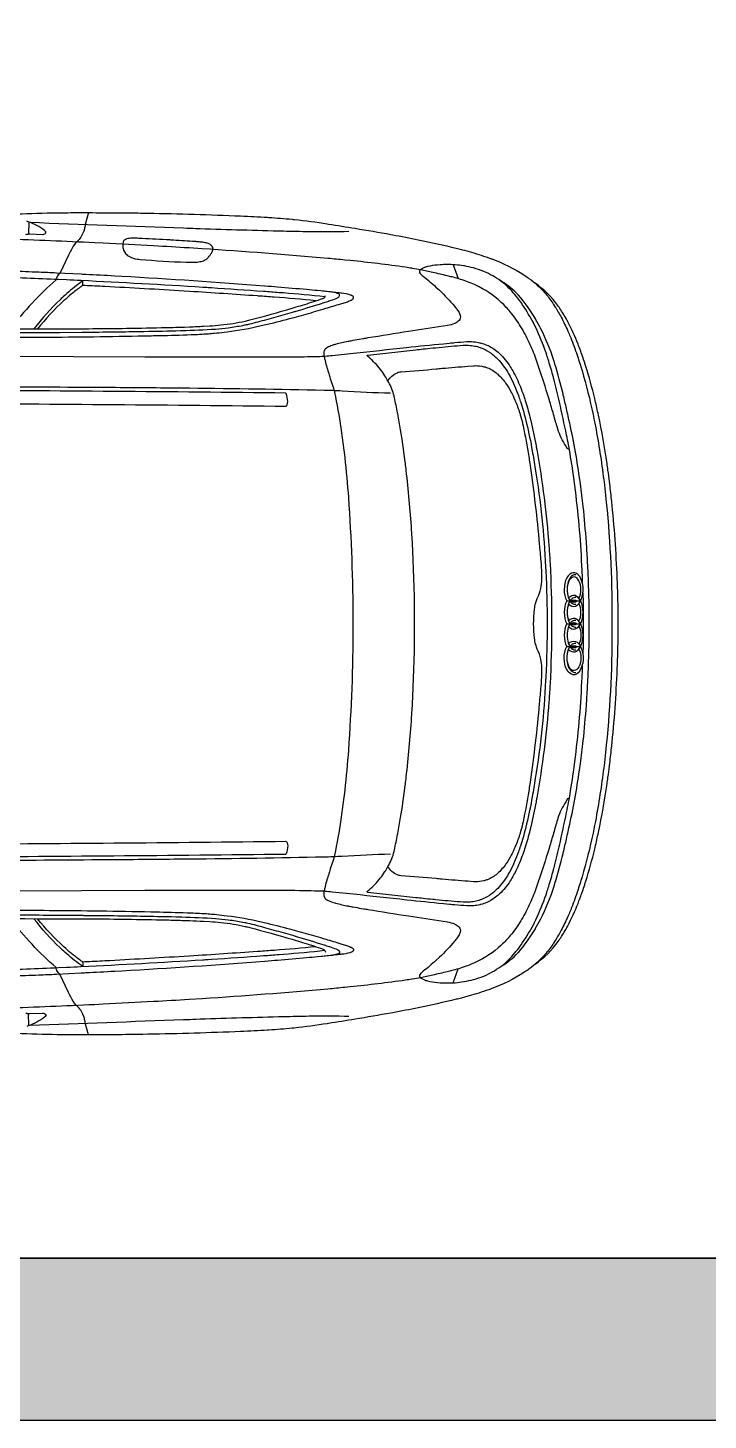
# Model space of a CAD drawing. Header units: millimetres. Extents: x 2646 to 50990, y 12226 to 40347.
# Drawn here: x 31645 to 33275, y 12226 to 15559 of the extents above; entities that cross this region are included whole.
import ezdxf

# ---------------------------------------------------------------- set-up
doc = ezdxf.new("R2010")
doc.units = ezdxf.units.MM
doc.layers.add('www.cad-blocks.net', color=7, linetype='Continuous')

# ---------------------------------------------------------------- blocks, each defined once
blk = doc.blocks.new('A$C28EE48FC')
for p, q in [((3.6735, 2.0565), (3.6726, 2.0274)), ((4.69, 1.9539), (4.7014, 1.9207)), ((4.9616, 1.1492), (4.995, 1.1492)), ((4.9616, 1.0945), (4.995, 1.0945)), ((4.9616, 1.0399), (4.995, 1.0399)), ((4.69, 0.2352), (4.7014, 0.2684)), ((3.6735, 0.1326), (3.6726, 0.1616))]:
    blk.add_line(p, q)
for points in [[(3.6449, 2.0753, -0.009891), (3.7415, 2.0782), (3.7516, 2.0783, -0.002219), (3.7821, 2.0785, -0.002775), (3.9238, 2.0779, -0.002199), (3.9465, 2.0775), (3.9589, 2.0773, -0.005597), (4.1807, 2.0707, -0.005916), (4.2455, 2.0673), (4.2485, 2.0671, -0.006543), (4.3041, 2.0627, -0.003153), (4.3094, 2.0622, -0.01382), (4.3884, 2.0518), (4.3912, 2.0513, -0.000418), (4.4551, 2.0411, -0.004713), (4.5405, 2.0264), (4.5452, 2.0256, -0.006057), (4.6063, 2.0137, -0.00802), (4.6972, 1.9934, -0.004631), (4.7095, 1.9904), (4.7113, 1.9899, -0.015164), (4.7565, 1.9767, -0.009436), (4.781, 1.9682), (4.7826, 1.9676, -0.054922), (4.8591, 1.9295, -0.014098), (4.8691, 1.9227), (4.8713, 1.9211, -0.050609), (4.9088, 1.8875, -0.009861), (4.9118, 1.8841), (4.912, 1.8839, -0.034524), (4.9303, 1.8588), (4.9343, 1.8526, -0.018392), (4.9485, 1.8281, -0.019621), (4.9644, 1.7952), (4.9658, 1.792, -0.006747), (4.9712, 1.7792, -0.014368), (4.9866, 1.7374), (4.9874, 1.7351, -0.009669), (4.9984, 1.7004, -0.020937), (5.0247, 1.5955), (5.0277, 1.5812, -0.004527), (5.0304, 1.5675, -0.015476), (5.0504, 1.4392), (5.051, 1.4343, -0.004664), (5.0546, 1.4026, -0.02629), (5.0701, 1.1096), (5.0701, 1.0795, -0.02629), (5.0546, 0.7865, -0.004664), (5.051, 0.7547), (5.0504, 0.7499, -0.015476), (5.0304, 0.6216, -0.004527), (5.0277, 0.6079), (5.0247, 0.5936, -0.020937), (4.9984, 0.4887, -0.009669), (4.9874, 0.4539), (4.9866, 0.4517, -0.014368), (4.9712, 0.4099, -0.006747), (4.9658, 0.3971), (4.9644, 0.3939, -0.019621), (4.9485, 0.361, -0.018392), (4.9343, 0.3365), (4.9303, 0.3302, -0.034524), (4.912, 0.3052), (4.9118, 0.305, -0.009861), (4.9088, 0.3016, -0.050609), (4.8713, 0.268), (4.8691, 0.2664, -0.014098), (4.8591, 0.2596, -0.054922), (4.7826, 0.2215), (4.781, 0.2209, -0.009436), (4.7565, 0.2124, -0.015164), (4.7113, 0.1992), (4.7095, 0.1987, -0.004631), (4.6972, 0.1956, -0.00802), (4.6063, 0.1754, -0.006057), (4.5452, 0.1635), (4.5405, 0.1627, -0.004713), (4.4551, 0.148, -0.000418), (4.3912, 0.1377), (4.3884, 0.1373, -0.01382), (4.3094, 0.1269, -0.003153), (4.3041, 0.1263, -0.006543), (4.2485, 0.122), (4.2455, 0.1218, -0.005916), (4.1807, 0.1184, -0.005597), (3.9589, 0.1118), (3.9465, 0.1115, -0.002199), (3.9238, 0.1112, -0.002775), (3.7821, 0.1106, -0.002219), (3.7516, 0.1108), (3.7415, 0.1109, -0.009891), (3.6449, 0.1138, -0.004315)], [(3.6666, 2.0264, -0.077034), (3.6757, 2.0275), (3.7064, 2.0265, 0.052715), (3.7093, 2.0268, 0.220499), (3.714, 2.0301, 0.264829), (3.714, 2.0326, 0.098627), (3.7113, 2.0358, 0.085251), (3.6724, 2.0568), (3.6685, 2.0581, 0.026826)], [(3.8168, 2.0785), (3.8088, 2.0501, 0.034737), (3.8085, 2.0487, -0.022917), (3.8068, 2.0397, -0.094077), (3.798, 2.0197, -0.06124), (3.7892, 2.0098), (3.7875, 2.0083, 0.054997), (3.786, 2.0067, 0.03443), (3.775, 1.989, 0.011015), (3.769, 1.9771), (3.7479, 1.9332, -0.110913), (3.7465, 1.9314, 0.142732), (3.7396, 1.9214, 0.080563), (3.7394, 1.9206), (3.7394, 1.9183, -0.216991), (3.7391, 1.9177, 0.052003), (3.6296, 1.8003), (3.6244, 1.7916), (3.6182, 1.78)], [(3.6766, 2.0554, 0.000042), (4.0442, 2.042, 0.000342), (4.0738, 2.0409), (4.0838, 2.0406, 0.002739), (4.2833, 2.0347, 0.0015), (4.3451, 2.0334), (4.3464, 2.0334, 0.011544), (4.4402, 2.0339)], [(4.6115, 1.9416, 0.00572), (4.592, 1.9451), (4.5909, 1.9453, 0.005942), (4.5756, 1.9477, 0.010746), (4.4435, 1.9638), (4.4305, 1.9651, 0.00238), (4.3898, 1.9689, 0.006696), (4.0891, 1.992), (4.0574, 1.994, 0.002066), (3.9724, 1.999, 0.001572), (3.8517, 2.0053), (3.8308, 2.0063, 0.004097), (3.6201, 2.0149, 0.002102), (3.3154, 2.0234, 0.000074), (3.2791, 2.0243), (3.2748, 2.0244, 0.002407), (2.9424, 2.0306), (2.8763, 2.0316, 0.003667), (2.7254, 2.0326, 0.001059), (2.512, 2.032, 0.001674), (2.311, 2.0303), (2.1295, 2.0282, 0.00038), (1.8876, 2.0252)], [(2.7398, 1.7923, 0.000365), (3.6688, 1.7916, 0.002131), (3.7477, 1.7919), (3.8008, 1.7924, 0.000136), (3.8054, 1.7924, 0.001815), (3.9502, 1.7943, 0.002801), (4.0366, 1.7962), (4.0398, 1.7963, 0.009465), (4.1208, 1.8, 0.017816), (4.1512, 1.8031), (4.1561, 1.8038, 0.015228), (4.1905, 1.8096), (4.1926, 1.81, 0.007594), (4.1977, 1.8111, 0.010491), (4.238, 1.8214), (4.2662, 1.8292, 0.003445), (4.3102, 1.8417), (4.3116, 1.8421, 0.001626), (4.314, 1.8428, 0.003891), (4.3805, 1.8632, 0.003028), (4.3924, 1.8671), (4.3934, 1.8674, 0.010906), (4.4093, 1.873, 0.044584), (4.4131, 1.8749), (4.4135, 1.8751, 0.039314), (4.4151, 1.8762, 0.004902), (4.4163, 1.8773), (4.4164, 1.8774, 0.367391), (4.4172, 1.8828, 0.163402), (4.4156, 1.8841, 0.048531), (4.4019, 1.888, 0.016075), (4.3986, 1.8884)], [(4.3828, 1.8769, 0.007155), (4.2832, 1.8862), (4.2732, 1.8869, 0.001691), (4.2356, 1.8898, 0.001679), (4.1108, 1.8983), (4.1034, 1.8988, 0.000772), (4.0902, 1.8997, 0.003359), (3.798, 1.9158, 0.000704), (3.7642, 1.9174), (3.7446, 1.9183, 0.003771), (3.5912, 1.9242), (3.5505, 1.9254, 0.002641), (3.1446, 1.9358), (3.1139, 1.9364, 0.000586), (3.0798, 1.937, 0.003946), (2.6924, 1.9408, 0.000498), (2.5946, 1.9409), (2.3628, 1.9409, 0.00388), (2.1387, 1.9392), (1.8183, 1.9342)], [(3.6182, 1.78, 0.000769), (3.7227, 1.7806, 0.003577), (3.9658, 1.7839), (3.9669, 1.784, 0.000027), (3.9865, 1.7844, 0.003552), (4.0622, 1.7865, 0.009916), (4.103, 1.7888), (4.1037, 1.7888, 0.002943), (4.118, 1.79, 0.009853), (4.1416, 1.7925), (4.1484, 1.7934, 0.025369), (4.2299, 1.808), (4.2302, 1.808, 0.000021), (4.2372, 1.8096, 0.008627), (4.298, 1.8249), (4.309, 1.8278, 0.003472), (4.332, 1.8341, 0.003627), (4.3782, 1.8476), (4.3845, 1.8495, 0.001375), (4.4206, 1.8604), (4.4344, 1.8646, 0.040638), (4.4441, 1.8684), (4.4452, 1.869, 0.056658), (4.4498, 1.872, 0.037523), (4.4502, 1.8723, 0.164307), (4.4515, 1.8752, 0.247104), (4.4502, 1.8782, 0.073089), (4.4461, 1.8806), (4.446, 1.8807, 0.031398), (4.4425, 1.8819, 0.039043), (4.4226, 1.8857), (4.4208, 1.8859, 0.000777), (4.3879, 1.8896, 0.003856), (4.3732, 1.8911), (4.3651, 1.8919, 0.001532), (4.3389, 1.8943, 0.001333), (4.2693, 1.9002, 0.000872), (4.2395, 1.9026), (4.2385, 1.9027, 0.005865), (3.8965, 1.9258), (3.8793, 1.9268, 0.001448), (3.8099, 1.9304, 0.000132), (3.7993, 1.931), (3.7395, 1.9339, 0.002035), (3.6976, 1.9358, 0.002471), (3.6344, 1.9381)], [(4.9999, 1.1887, 0.001298), (4.9995, 1.202, 0.003431), (4.9981, 1.2326), (4.9974, 1.2466, 0.020488), (4.9796, 1.4369, 0.00204), (4.9781, 1.448), (4.9778, 1.4502, 0.009275), (4.9665, 1.5195), (4.966, 1.5224, 0.007046), (4.9614, 1.5461, 0.002725), (4.9443, 1.6252), (4.9441, 1.6258, 0.001505), (4.9436, 1.6283, 0.008192), (4.9306, 1.6812, 0.001656), (4.93, 1.6834), (4.9297, 1.6845, 0.008095), (4.9186, 1.7233, 0.007354), (4.9139, 1.7377), (4.9121, 1.7431, 0.030423), (4.8875, 1.8035, 0.01667), (4.8757, 1.8263), (4.8739, 1.8293, 0.035876), (4.8444, 1.8738, 0.021795), (4.83, 1.891), (4.8277, 1.8935, 0.074994), (4.7884, 1.925), (4.7849, 1.927, 0.035709), (4.7629, 1.9378, 0.029135), (4.7384, 1.9461, 0.026033), (4.7166, 1.9509), (4.715, 1.9511, 0.041987), (4.6744, 1.9544, 0.018718), (4.6584, 1.9537), (4.652, 1.9532, 0.040597), (4.6287, 1.9494, 0.01295), (4.6236, 1.948), (4.6226, 1.9477, 0.11979), (4.6102, 1.9404, 0.331449), (4.6093, 1.9354, 0.082404), (4.6127, 1.9309), (4.6137, 1.93, 0.026981), (4.6179, 1.9264, -0.023975), (4.6484, 1.9005), (4.6567, 1.8929, -0.030767), (4.6932, 1.8544, -0.019734), (4.6994, 1.8463), (4.6995, 1.8461, -0.039796), (4.705, 1.837, -0.063017), (4.7065, 1.8325), (4.7066, 1.8323, -0.0971), (4.7067, 1.8257, -0.135787), (4.7043, 1.8207, -0.116859), (4.6941, 1.8135), (4.6932, 1.8131, -0.058275), (4.676, 1.8083), (4.5828, 1.794, 0.002349), (4.4856, 1.7785, 0.002068), (4.4752, 1.7767), (4.4697, 1.7758, 0.002799), (4.4499, 1.7722, 0.000534), (4.439, 1.7702), (4.4382, 1.7701, 0.020842), (4.4084, 1.7632), (4.4068, 1.7628, 0.020438), (4.4001, 1.7606, 0.026127), (4.3885, 1.7557, 0.067791), (4.3843, 1.7529), (4.3841, 1.7527, 0.098148), (4.3813, 1.7491), (4.3813, 1.749, 0.091195), (4.3803, 1.7454, 0.083028), (4.3814, 1.7301, 0.00084), (4.3819, 1.728), (4.3821, 1.7275, 0.014729), (4.3909, 1.6961), (4.3909, 1.696, 0.001051), (4.3942, 1.6853, 0.007643), (4.4059, 1.6503, -0.289318), (4.4055, 1.6485, -0.018378), (4.4209, 1.5634, -0.004855), (4.4273, 1.5156), (4.4286, 1.5047, -0.012512), (4.438, 1.4089), (4.4388, 1.3971, -0.018148), (4.4496, 1.101), (4.4496, 1.0881, -0.018148), (4.4388, 0.7919), (4.438, 0.7802, -0.012512), (4.4286, 0.6843), (4.4273, 0.6735, -0.004855), (4.4209, 0.6257, -0.018378), (4.4055, 0.5406, -0.289318), (4.4059, 0.5388, 0.007643), (4.3942, 0.5037, 0.001051), (4.3909, 0.493), (4.3909, 0.493, 0.014729), (4.3821, 0.4616), (4.3819, 0.4611, 0.00084), (4.3814, 0.459, 0.083028), (4.3803, 0.4437, 0.091195), (4.3813, 0.4401), (4.3813, 0.4399, 0.098148), (4.3841, 0.4364), (4.3843, 0.4362, 0.067791), (4.3885, 0.4333, 0.026127), (4.4001, 0.4284, 0.020438), (4.4068, 0.4263), (4.4084, 0.4259, 0.020842), (4.4382, 0.419), (4.439, 0.4189, 0.000534), (4.4499, 0.4168, 0.002799), (4.4697, 0.4133), (4.4752, 0.4124, 0.002068), (4.4856, 0.4106, 0.002349), (4.5828, 0.3951), (4.676, 0.3807, -0.058275), (4.6932, 0.376), (4.6941, 0.3756, -0.116859), (4.7043, 0.3684, -0.135787), (4.7067, 0.3634, -0.0971), (4.7066, 0.3568), (4.7065, 0.3566, -0.063017), (4.705, 0.3521, -0.039796), (4.6995, 0.343), (4.6994, 0.3427, -0.019734), (4.6932, 0.3347, -0.030767), (4.6567, 0.2962), (4.6484, 0.2886, -0.023975), (4.6179, 0.2627, 0.026981), (4.6137, 0.2591), (4.6127, 0.2582, 0.082404), (4.6093, 0.2537, 0.331449), (4.6102, 0.2486, 0.11979), (4.6226, 0.2414), (4.6236, 0.241, 0.01295), (4.6287, 0.2396, 0.040597), (4.652, 0.2359), (4.6584, 0.2354, 0.018718), (4.6744, 0.2347, 0.041987), (4.715, 0.2379), (4.7166, 0.2382, 0.026033), (4.7384, 0.243, 0.029135), (4.7629, 0.2513, 0.035709), (4.7849, 0.262), (4.7884, 0.2641, 0.074994), (4.8277, 0.2956), (4.83, 0.2981, 0.021795), (4.8444, 0.3152, 0.035876), (4.8739, 0.3597), (4.8757, 0.3628, 0.01667), (4.8875, 0.3856, 0.030423), (4.9121, 0.446), (4.9139, 0.4513, 0.007354), (4.9186, 0.4657, 0.008095), (4.9297, 0.5046), (4.93, 0.5057, 0.001656), (4.9306, 0.5079, 0.008192), (4.9436, 0.5608, 0.001505), (4.9441, 0.5633), (4.9443, 0.5638, 0.002725), (4.9614, 0.643, 0.007046), (4.966, 0.6667), (4.9665, 0.6696, 0.009275), (4.9778, 0.7389), (4.9781, 0.7411, 0.00204), (4.9796, 0.7522, 0.020488), (4.9974, 0.9424), (4.9981, 0.9565, 0.003431), (4.9995, 0.987, 0.001298), (4.9999, 1.0004)], [(4.9678, 1.5122, -0.084069), (4.9642, 1.5133, -0.14527), (4.9624, 1.515), (4.9592, 1.5204, -0.021629), (4.9487, 1.5398, -0.035823), (4.9405, 1.5603, -0.009697), (4.9313, 1.5913, 0.006523), (4.9213, 1.6257), (4.9186, 1.6346, 0.008213), (4.8942, 1.7102), (4.8894, 1.7244, 0.02379), (4.8744, 1.7624, 0.011647), (4.8646, 1.7827, 0.019105), (4.8535, 1.8027), (4.8519, 1.8053, 0.03561), (4.8266, 1.8409, 0.033879), (4.8051, 1.8637), (4.8041, 1.8646, 0.079534), (4.7438, 1.9047), (4.7407, 1.9062, 0.017254), (4.7243, 1.913, 0.026835), (4.6902, 1.9238), (4.6875, 1.9245, 0.005166), (4.6755, 1.9274, 0.001916), (4.641, 1.9354, 0.008733), (4.6115, 1.9416)], [(3.8025, 1.9042, 0.034924), (3.8026, 1.9141, 0.585563), (3.8019, 1.9144, 0.028076), (3.7646, 1.8849), (3.7604, 1.8812, 0.009489), (3.7484, 1.8702, 0.038816), (3.686, 1.8004)], [(4.3609, 1.8674, 0.007975), (4.2615, 1.8762, 0.00031), (4.2235, 1.879), (4.2212, 1.8791, 0.002466), (4.0584, 1.8899), (4.0454, 1.8907, 0.002022), (3.8557, 1.9016, 0.001435), (3.8311, 1.9029), (3.8249, 1.9032, 0.000603), (3.8025, 1.9042, 0.000667), (3.7969, 1.9001, 0.017944), (3.775, 1.8831, 0.012257), (3.7576, 1.8679, 0.035569), (3.6943, 1.8005)], [(4.8014, 0.2724, 0.057938), (4.84, 0.3018), (4.8407, 0.3025, 0.022213), (4.8459, 0.308, 0.045964), (4.8866, 0.3646), (4.8872, 0.3656, 0.01514), (4.8997, 0.3884, 0.042096), (4.9307, 0.4643), (4.9308, 0.4646, 0.00082), (4.9333, 0.4726), (4.9335, 0.4734, 0.016021), (4.953, 0.5445), (4.9536, 0.547, 0.003713), (4.9611, 0.5793, 0.000017), (4.9652, 0.5976), (4.9671, 0.6061, 0.020155), (4.9923, 0.7442), (4.9945, 0.7598, 0.008817), (5.0012, 0.8139, 0.008495), (5.0087, 0.8993), (5.0097, 0.9142, 0.006657), (5.0124, 0.9598, 0.004153), (5.015, 1.032, 0.006908), (5.0156, 1.0794), (5.0156, 1.1097, 0.006908), (5.015, 1.1571, 0.004153), (5.0124, 1.2293, 0.006657), (5.0097, 1.2749), (5.0087, 1.2897, 0.008495), (5.0012, 1.3752, 0.008817), (4.9945, 1.4292), (4.9923, 1.4449, 0.020155), (4.9671, 1.583), (4.9652, 1.5915, 0.000017), (4.9611, 1.6098, 0.003713), (4.9536, 1.642), (4.953, 1.6446, 0.016021), (4.9335, 1.7157), (4.9333, 1.7165, 0.00082), (4.9308, 1.7245), (4.9307, 1.7248, 0.042096), (4.8997, 1.8007, 0.01514), (4.8872, 1.8235), (4.8866, 1.8245, 0.045964), (4.8459, 1.8811, 0.022213), (4.8407, 1.8866), (4.84, 1.8873, 0.057938), (4.8014, 1.9166)], [(4.886, 0.2795, 0.087711), (4.9416, 0.3343, 0.016481), (4.9494, 0.3461), (4.9517, 0.3498, 0.008201), (4.96, 0.3637, 0.007574), (4.9644, 0.3717, 0.030341), (4.9888, 0.4252, 0.000998), (4.9911, 0.4313), (4.9923, 0.4344, 0.011879), (5.0034, 0.4657), (5.0047, 0.4697, 0.002966), (5.0075, 0.4785, 0.01771), (5.0287, 0.5553), (5.0298, 0.5601, 0.006348), (5.0377, 0.5952, 0.016537), (5.0583, 0.7116, 0.000524), (5.0604, 0.726), (5.0605, 0.7269, 0.004046), (5.0641, 0.7544, 0.004569), (5.0691, 0.7972), (5.0695, 0.8014, 0.001253), (5.0705, 0.8112, 0.016619), (5.0831, 0.9975), (5.0841, 1.0269, 0.00604), (5.0849, 1.0642, 0.004954), (5.0849, 1.1249, 0.00604), (5.0841, 1.1622), (5.0831, 1.1916, 0.016619), (5.0705, 1.3778, 0.001253), (5.0695, 1.3877), (5.0691, 1.3918, 0.004569), (5.0641, 1.4347, 0.004046), (5.0605, 1.4622), (5.0604, 1.4631, 0.000524), (5.0583, 1.4775, 0.016537), (5.0377, 1.5939, 0.006348), (5.0298, 1.629), (5.0287, 1.6338, 0.01771), (5.0075, 1.7106, 0.002966), (5.0047, 1.7193), (5.0034, 1.7233, 0.011879), (4.9923, 1.7547), (4.9911, 1.7578, 0.000998), (4.9888, 1.7639, 0.030341), (4.9644, 1.8174, 0.007574), (4.96, 1.8253, 0.008201), (4.9517, 1.8393), (4.9494, 1.843, 0.016481), (4.9416, 1.8548, 0.087711), (4.886, 1.9095)], [(3.1549, 1.7998, 0.00065), (3.6978, 1.8005, 0.000285), (3.817, 1.8008, 0.002907), (3.8968, 1.8016), (3.9075, 1.8018, 0.001171), (4.0031, 1.8035, 0.004227), (4.0466, 1.8047), (4.0584, 1.8051, 0.004312), (4.0923, 1.8067), (4.1068, 1.8075, 0.013016), (4.1335, 1.8096, 0.026534), (4.1919, 1.819), (4.1924, 1.8191, 0.011449), (4.2028, 1.8216, 0.006882), (4.3043, 1.8499), (4.3142, 1.8528, 0.004097), (4.3344, 1.8589, 0.007231), (4.3772, 1.8729, 0.032051), (4.3792, 1.8738), (4.3793, 1.8738, 0.233157), (4.3843, 1.8804)], [(2.5907, 1.7401), (3.9515, 1.7332, 0.001274), (4.004, 1.7331), (4.2442, 1.7331, 0.003786), (4.3326, 1.7337, 0.002894), (4.3665, 1.7344, 0.019731), (4.4002, 1.7367), (4.4509, 1.742, 0.001137), (4.578, 1.7558, -0.003739), (4.6666, 1.7649), (4.6811, 1.7663, -0.002087), (4.6939, 1.7675, -0.003833), (4.7229, 1.7698, -0.038218), (4.7373, 1.7697), (4.739, 1.7696, -0.042323), (4.7533, 1.7672, -0.000544), (4.7558, 1.7665), (4.7563, 1.7664, -0.077698), (4.783, 1.7549), (4.7846, 1.7539, -0.03891), (4.7974, 1.7444, -0.068208), (4.8235, 1.7143), (4.8244, 1.713, -0.030082), (4.8398, 1.6862, -0.03155), (4.8564, 1.6465), (4.8587, 1.6399, -0.006653), (4.8622, 1.6291, -0.016083), (4.8736, 1.5889), (4.8738, 1.588, -0.001372), (4.8756, 1.5807, -0.014498), (4.8883, 1.5205), (4.8884, 1.5202, -0.000163), (4.8899, 1.5116, -0.026487), (4.9191, 1.2804), (4.9193, 1.2773, -0.004552), (4.9218, 1.2384, -0.013599), (4.9255, 1.1007), (4.9255, 1.0884, -0.013599), (4.9218, 0.9507, -0.004552), (4.9193, 0.9118), (4.9191, 0.9087, -0.026487), (4.8899, 0.6775, -0.000163), (4.8884, 0.6688), (4.8883, 0.6686, -0.014498), (4.8756, 0.6084, -0.001372), (4.8738, 0.601), (4.8736, 0.6002, -0.016083), (4.8622, 0.56, -0.006653), (4.8587, 0.5492), (4.8564, 0.5426, -0.03155), (4.8398, 0.5029, -0.030082), (4.8244, 0.4761), (4.8235, 0.4747, -0.068208), (4.7974, 0.4447, -0.03891), (4.7846, 0.4352), (4.783, 0.4342, -0.077698), (4.7563, 0.4226), (4.7558, 0.4225, -0.000544), (4.7533, 0.4219, -0.042323), (4.739, 0.4195), (4.7373, 0.4193, -0.038218), (4.7229, 0.4193, -0.003833), (4.6939, 0.4216, -0.002087), (4.6811, 0.4227), (4.6666, 0.4241, -0.003739), (4.578, 0.4333, 0.001137), (4.4509, 0.447), (4.4002, 0.4524, 0.019731), (4.3665, 0.4546, 0.002894), (4.3326, 0.4554, 0.003786), (4.2442, 0.456), (4.004, 0.456, 0.001274), (3.9515, 0.4559), (2.5907, 0.449, 0.013131)], [(4.5336, 1.6758, -0.164737), (4.5561, 1.6955, -0.080937), (4.5655, 1.6977, 0.00654), (4.649, 1.7046, -0.002099), (4.6634, 1.7059, -0.002236), (4.7252, 1.7111), (4.7381, 1.7121, -0.02064), (4.7431, 1.7123, -0.058523), (4.7632, 1.7098), (4.7642, 1.7096, -0.03337), (4.7718, 1.7072, -0.088002), (4.7951, 1.693), (4.7957, 1.6925, -0.060604), (4.8163, 1.6692, -0.033684), (4.829, 1.6481), (4.8307, 1.6448, -0.021277), (4.8398, 1.6249, -0.021999), (4.8505, 1.5948, -0.021171), (4.856, 1.5738), (4.8571, 1.5686, -0.014854), (4.8708, 1.495), (4.8714, 1.4912, -0.002627), (4.874, 1.4734, -0.013606), (4.896, 1.2854, -0.00094), (4.8996, 1.2447), (4.9002, 1.2374, -0.026222), (4.9014, 1.2003, -0.030347), (4.9004, 1.1873), (4.9001, 1.1853, -0.06689), (4.8932, 1.1607), (4.8905, 1.1545, 0.029858), (4.8868, 1.1444), (4.8867, 1.144, 0.043778), (4.8837, 1.1293, 0.056827), (4.8837, 1.0597, 0.043778), (4.8867, 1.045), (4.8868, 1.0447, 0.029858), (4.8905, 1.0346), (4.8932, 1.0283, -0.06689), (4.9001, 1.0038), (4.9004, 1.0017, -0.030347), (4.9014, 0.9888, -0.026222), (4.9002, 0.9517), (4.8996, 0.9443, -0.00094), (4.896, 0.9037, -0.013606), (4.874, 0.7157, -0.002627), (4.8714, 0.6979), (4.8708, 0.6941, -0.014854), (4.8571, 0.6205), (4.856, 0.6153, -0.021171), (4.8505, 0.5942, -0.021999), (4.8398, 0.5642, -0.021277), (4.8307, 0.5443), (4.829, 0.5409, -0.033684), (4.8163, 0.5198, -0.060604), (4.7957, 0.4966), (4.7951, 0.4961, -0.088002), (4.7718, 0.4819, -0.03337), (4.7642, 0.4795), (4.7632, 0.4793, -0.058523), (4.7431, 0.4768, -0.02064), (4.7381, 0.477), (4.7252, 0.478, -0.002236), (4.6634, 0.4831, -0.002099), (4.649, 0.4844, 0.00654), (4.5655, 0.4914, -0.080937), (4.5561, 0.4936, -0.164737), (4.5336, 0.5133)], [(4.5398, 1.6461, -0.008696), (4.4242, 1.6514, 0.010619), (4.3805, 1.6532, 0.002667), (4.0585, 1.6581), (4.054, 1.6581, 0.000719), (3.8813, 1.6596, 0.000472), (3.2722, 1.6632), (3.2023, 1.6636, 0.000602), (2.3988, 1.6666, -0.00582), (2.2791, 1.6683), (2.2773, 1.6684, -0.007479), (2.1716, 1.6727)], [(5.0005, 1.1684, -0.006291), (5.0013, 1.1036), (5.0013, 1.0855, -0.006291), (5.0005, 1.0207, -0.006291)], [(4.9678, 0.6768, 0.084069), (4.9642, 0.6758, 0.14527), (4.9624, 0.6741), (4.9592, 0.6686, 0.021629), (4.9487, 0.6493, 0.035823), (4.9405, 0.6288, 0.009697), (4.9313, 0.5977, -0.006523), (4.9213, 0.5633), (4.9186, 0.5544, -0.008213), (4.8942, 0.4789), (4.8894, 0.4646, -0.02379), (4.8744, 0.4267, -0.011647), (4.8646, 0.4064, -0.019105), (4.8535, 0.3863), (4.8519, 0.3837, -0.03561), (4.8266, 0.3481, -0.033879), (4.8051, 0.3254), (4.8041, 0.3245, -0.079534), (4.7438, 0.2843), (4.7407, 0.2829, -0.017254), (4.7243, 0.2761, -0.026835), (4.6902, 0.2653), (4.6875, 0.2646, -0.005166), (4.6755, 0.2616, -0.001916), (4.641, 0.2536, -0.008733), (4.6115, 0.2474)], [(4.5398, 0.543, 0.008696), (4.4242, 0.5377, -0.010619), (4.3805, 0.5359, -0.002667), (4.0585, 0.531), (4.054, 0.531, -0.000719), (3.8813, 0.5295, -0.000472), (3.2722, 0.5259), (3.2023, 0.5255, -0.000602), (2.3988, 0.5224, 0.00582), (2.2791, 0.5207), (2.2773, 0.5207, 0.007479), (2.1716, 0.5164)], [(3.6182, 0.4091, -0.000769), (3.7227, 0.4085, -0.003577), (3.9658, 0.4051), (3.9669, 0.4051, -0.000027), (3.9865, 0.4047, -0.003552), (4.0622, 0.4025, -0.009916), (4.103, 0.4003), (4.1037, 0.4002, -0.002943), (4.118, 0.3991, -0.009853), (4.1416, 0.3966), (4.1484, 0.3957, -0.025369), (4.2299, 0.3811), (4.2302, 0.3811, -0.000021), (4.2372, 0.3794, -0.008627), (4.298, 0.3642), (4.309, 0.3613, -0.003472), (4.332, 0.3549, -0.003627), (4.3782, 0.3415), (4.3845, 0.3396, -0.001375), (4.4206, 0.3287), (4.4344, 0.3245, -0.040638), (4.4441, 0.3206), (4.4452, 0.3201, -0.056658), (4.4498, 0.3171, -0.037523), (4.4502, 0.3167, -0.164307), (4.4515, 0.3138, -0.247104), (4.4502, 0.3109, -0.073089), (4.4461, 0.3084), (4.446, 0.3084, -0.031398), (4.4425, 0.3072, -0.039043), (4.4226, 0.3033), (4.4208, 0.3031, -0.000777), (4.3879, 0.2995, -0.003856), (4.3732, 0.298), (4.3651, 0.2972, -0.001532), (4.3389, 0.2948, -0.001333), (4.2693, 0.2888, -0.000872), (4.2395, 0.2864), (4.2385, 0.2863, -0.005865), (3.8965, 0.2633), (3.8793, 0.2623, -0.001448), (3.8099, 0.2586, -0.000132), (3.7993, 0.2581), (3.7395, 0.2551, -0.002035), (3.6976, 0.2532, -0.002471), (3.6344, 0.2509)], [(3.8168, 0.1106), (3.8088, 0.139, -0.034737), (3.8085, 0.1404, 0.022917), (3.8068, 0.1493, 0.094077), (3.798, 0.1694, 0.06124), (3.7892, 0.1793), (3.7875, 0.1807, -0.054997), (3.786, 0.1824, -0.03443), (3.775, 0.2, -0.011015), (3.769, 0.2119), (3.7479, 0.2559, 0.110913), (3.7465, 0.2577, -0.142732), (3.7396, 0.2677, -0.080563), (3.7394, 0.2685), (3.7394, 0.2707, 0.216991), (3.7391, 0.2714, -0.052003), (3.6296, 0.3888), (3.6244, 0.3975), (3.6182, 0.4091)], [(2.7398, 0.3968, -0.000365), (3.6688, 0.3975, -0.002131), (3.7477, 0.3971), (3.8008, 0.3967, -0.000136), (3.8054, 0.3966, -0.001815), (3.9502, 0.3948, -0.002801), (4.0366, 0.3929), (4.0398, 0.3928, -0.009465), (4.1208, 0.389, -0.017816), (4.1512, 0.3859), (4.1561, 0.3853, -0.015228), (4.1905, 0.3795), (4.1926, 0.3791, -0.007594), (4.1977, 0.378, -0.010491), (4.238, 0.3677), (4.2662, 0.3599, -0.003445), (4.3102, 0.3474), (4.3116, 0.347, -0.001626), (4.314, 0.3463, -0.003891), (4.3805, 0.3258, -0.003028), (4.3924, 0.322), (4.3934, 0.3217, -0.010906), (4.4093, 0.3161, -0.044584), (4.4131, 0.3142), (4.4135, 0.314, -0.039314), (4.4151, 0.3129, -0.004902), (4.4163, 0.3118), (4.4164, 0.3117, -0.367391), (4.4172, 0.3063, -0.163402), (4.4156, 0.3049, -0.048531), (4.4019, 0.3011, -0.016075), (4.3986, 0.3006)], [(3.1549, 0.3893, -0.00065), (3.6978, 0.3886, -0.000285), (3.817, 0.3882, -0.002907), (3.8968, 0.3875), (3.9075, 0.3873, -0.001171), (4.0031, 0.3856, -0.004227), (4.0466, 0.3844), (4.0584, 0.3839, -0.004312), (4.0923, 0.3824), (4.1068, 0.3816, -0.013016), (4.1335, 0.3795, -0.026534), (4.1919, 0.3701), (4.1924, 0.37, -0.011449), (4.2028, 0.3675, -0.006882), (4.3043, 0.3392), (4.3142, 0.3363, -0.004097), (4.3344, 0.3301, -0.007231), (4.3772, 0.3161, -0.032051), (4.3792, 0.3153), (4.3793, 0.3152, -0.233157), (4.3843, 0.3087)], [(3.8025, 0.2849, -0.034924), (3.8026, 0.275, -0.585563), (3.8019, 0.2747, -0.028076), (3.7646, 0.3041), (3.7604, 0.3079, -0.009489), (3.7484, 0.3189, -0.038816), (3.686, 0.3886)], [(4.3609, 0.3216, -0.007975), (4.2615, 0.3128, -0.00031), (4.2235, 0.3101), (4.2212, 0.3099, -0.002466), (4.0584, 0.2991), (4.0454, 0.2983, -0.002022), (3.8557, 0.2874, -0.001435), (3.8311, 0.2862), (3.8249, 0.2859, -0.000603), (3.8025, 0.2849, -0.000667), (3.7969, 0.289, -0.017944), (3.775, 0.3059, -0.012257), (3.7576, 0.3212, -0.035569), (3.6943, 0.3886)], [(4.3828, 0.3122, -0.007155), (4.2832, 0.3029), (4.2732, 0.3021, -0.001691), (4.2356, 0.2993, -0.001679), (4.1108, 0.2907), (4.1034, 0.2902, -0.000772), (4.0902, 0.2894, -0.003359), (3.798, 0.2732, -0.000704), (3.7642, 0.2716), (3.7446, 0.2707, -0.003771), (3.5912, 0.2649), (3.5505, 0.2636, -0.002641), (3.1446, 0.2533), (3.1139, 0.2527, -0.000586), (3.0798, 0.252, -0.003946), (2.6924, 0.2482, -0.000498), (2.5946, 0.2481), (2.3628, 0.2481, -0.00388), (2.1387, 0.2499), (1.8183, 0.2548)], [(4.6115, 0.2474, -0.00572), (4.592, 0.244), (4.5909, 0.2438, -0.005942), (4.5756, 0.2414, -0.010746), (4.4435, 0.2253), (4.4305, 0.224, -0.00238), (4.3898, 0.2201, -0.006696), (4.0891, 0.1971), (4.0574, 0.195, -0.002066), (3.9724, 0.19, -0.001572), (3.8517, 0.1838), (3.8308, 0.1827, -0.004097), (3.6201, 0.1742, -0.002102), (3.3154, 0.1656, -0.000074), (3.2791, 0.1648), (3.2748, 0.1647, -0.002407), (2.9424, 0.1584), (2.8763, 0.1575, -0.003667), (2.7254, 0.1565, -0.001059), (2.512, 0.1571, -0.001674), (2.311, 0.1588), (2.1295, 0.1609, -0.00038), (1.8876, 0.1639)], [(3.6666, 0.1627, 0.077034), (3.6757, 0.1616), (3.7064, 0.1625, -0.052715), (3.7093, 0.1623, -0.220499), (3.714, 0.159, -0.264829), (3.714, 0.1565, -0.098627), (3.7113, 0.1532, -0.085251), (3.6724, 0.1322), (3.6685, 0.1309, -0.026826)], [(3.6766, 0.1337, -0.000042), (4.0442, 0.1471, -0.000342), (4.0738, 0.1481), (4.0838, 0.1485, -0.002739), (4.2833, 0.1544, -0.0015), (4.3451, 0.1557), (4.3464, 0.1557, -0.011544), (4.4402, 0.1552)]]:
    blk.add_lwpolyline(points, format="xyb")
for points in [[(4.0204, 2.0125), (4.0137, 2.0129, 0.001571), (4.003, 2.0135, 0.000518), (3.9366, 2.0169, 0.011381), (3.923, 2.0172, 0.001149), (3.92, 2.0172, 0.068027), (3.908, 2.0156, 0.095683), (3.9026, 2.0129, 0.20128), (3.8993, 2.0071, 0.054307), (3.8991, 1.9946, 0.027499), (3.8993, 1.9931, 0.170152), (3.9088, 1.9774), (3.9094, 1.9769, 0.04554), (3.9133, 1.9742, 0.092875), (3.9337, 1.9673), (3.9341, 1.9673, 0.014364), (3.94, 1.9666, 0.010869), (4.0503, 1.9599, 0.009826), (4.0605, 1.9597), (4.0608, 1.9597, 0.015632), (4.0733, 1.9601, 0.033418), (4.0865, 1.9618, 0.045056), (4.0917, 1.9633), (4.0918, 1.9633, 0.097041), (4.1024, 1.9702, 0.042873), (4.1058, 1.974), (4.1078, 1.9767, 0.03749), (4.1117, 1.9829, 0.03539), (4.1134, 1.9867), (4.1136, 1.9873, 0.202055), (4.113, 1.9972), (4.113, 1.9974, 0.108909), (4.1109, 2, 0.053799), (4.1051, 2.0037, 0.078403), (4.0962, 2.0066), (4.0931, 2.0071, 0.017414), (4.0813, 2.0085), (4.0806, 2.0086, 0.005075), (4.0719, 2.0093, 0.001956)], [(4.7557, 1.7552, -0.058142), (4.7765, 1.7448), (4.7776, 1.7441, -0.037979), (4.7889, 1.7353, -0.06686), (4.8158, 1.7036), (4.8174, 1.7012, -0.020612), (4.8259, 1.6865, -0.03793), (4.846, 1.6405, -0.002952), (4.8506, 1.6271), (4.8507, 1.6268, -0.021889), (4.8627, 1.5851), (4.8637, 1.5812, 0.001386), (4.8655, 1.5738, -0.017411), (4.8792, 1.5085, -0.003033), (4.8865, 1.4651), (4.8865, 1.465, -0.027766), (4.9112, 1.2301), (4.9116, 1.2214, -0.012315), (4.9148, 1.0947, -0.000027), (4.9148, 1.0944, -0.012315), (4.9116, 0.9677), (4.9112, 0.959, -0.027766), (4.8865, 0.7241), (4.8865, 0.7239, -0.003033), (4.8792, 0.6806, -0.017411), (4.8655, 0.6153, 0.001386), (4.8637, 0.6079), (4.8627, 0.604, -0.021889), (4.8507, 0.5622), (4.8506, 0.562, -0.002952), (4.846, 0.5486, -0.03793), (4.8259, 0.5025, -0.020612), (4.8174, 0.4879), (4.8158, 0.4855, -0.06686), (4.7889, 0.4538, -0.037979), (4.7776, 0.445), (4.7765, 0.4443, -0.058142), (4.7557, 0.4339), (4.7544, 0.4334, -0.03902), (4.7415, 0.4298, -0.034617), (4.7263, 0.4279), (4.7262, 0.4279, -0.03233), (4.714, 0.428, -0.006082), (4.6565, 0.433), (4.6471, 0.4339, -0.000457), (4.6409, 0.4345, -0.000719), (4.6177, 0.4369, -0.001732), (4.6, 0.4388), (4.4856, 0.4514, -0.664839), (4.4847, 0.4544, 0.025998), (4.4989, 0.4673), (4.5022, 0.4706, 0.03035), (4.5159, 0.4862, 0.023188), (4.5265, 0.5012, 0.018837), (4.5337, 0.5135), (4.5355, 0.5168, 0.061912), (4.5481, 0.5494), (4.5484, 0.5505, 0.003757), (4.549, 0.5532, 0.011447), (4.5567, 0.5898), (4.5572, 0.5921, 0.005682), (4.5639, 0.6305, 0.009016), (4.5743, 0.7023), (4.5753, 0.7105, 0.002459), (4.5774, 0.7273, 0.012614), (4.5903, 0.8699), (4.5908, 0.8766, 0.004231), (4.5933, 0.92, 0.024321), (4.5933, 1.269, 0.004231), (4.5908, 1.3125), (4.5903, 1.3191, 0.012614), (4.5774, 1.4618, 0.002459), (4.5753, 1.4785), (4.5743, 1.4868, 0.009016), (4.5639, 1.5586, 0.005682), (4.5572, 1.597), (4.5567, 1.5993, 0.011447), (4.549, 1.6358, 0.003757), (4.5484, 1.6386), (4.5481, 1.6397, 0.061912), (4.5355, 1.6723), (4.5337, 1.6756, 0.018837), (4.5265, 1.6879, 0.023188), (4.5159, 1.7029, 0.03035), (4.5022, 1.7185), (4.4989, 1.7217, 0.025998), (4.4847, 1.7346, -0.664839), (4.4856, 1.7377), (4.6, 1.7503, -0.001732), (4.6177, 1.7522, -0.000719), (4.6409, 1.7546, -0.000457), (4.6471, 1.7552), (4.6565, 1.7561, -0.006082), (4.714, 1.7611, -0.03233), (4.7262, 1.7612), (4.7263, 1.7612, -0.034617), (4.7415, 1.7593, -0.03902), (4.7544, 1.7557)], [(2.4484, 1.6279, 0.416522), (2.4501, 1.6262, -0.000363), (3.2779, 1.623, -0.000193), (3.4106, 1.6223), (3.4656, 1.6221, -0.001475), (4.289, 1.6152, 0.217101), (4.2903, 1.6158, 0.089066), (4.2921, 1.6187), (4.2922, 1.619, 0.09316), (4.2935, 1.6262, 0.08948), (4.29, 1.6455, 0.310049), (4.2885, 1.6466, 0.001473), (3.4657, 1.6534), (3.4108, 1.6537, 0.000193), (3.278, 1.6544, 0.00036), (2.4585, 1.6575, 0.255549), (2.457, 1.6567, 0.141472)], [(2.4484, 0.5612, -0.416522), (2.4501, 0.5629, 0.000363), (3.2779, 0.5661, 0.000193), (3.4106, 0.5667), (3.4656, 0.567, 0.001475), (4.289, 0.5738, -0.217101), (4.2903, 0.5733, -0.089066), (4.2921, 0.5703), (4.2922, 0.57, -0.09316), (4.2935, 0.5629, -0.08948), (4.29, 0.5436, -0.310049), (4.2885, 0.5425, -0.001473), (3.4657, 0.5357), (3.4108, 0.5354, -0.000193), (3.278, 0.5347, -0.00036), (2.4585, 0.5316, -0.255549), (2.457, 0.5324, -0.141472)]]:
    blk.add_lwpolyline(points, format="xyb", close=True)
for centre, major_axis, ratio, start_param, end_param in [((4.9783, 1.1765), (0, -0.0403), 0.562626, 5.719161, 11.740464), ((4.9791, 1.1765), (0, 0.0301), 0.550612, 3.934719, 8.580914), ((4.9822, 1.1765), (0, -0.0354), 0.557713, 3.054528, 6.37025), ((4.9783, 1.1219), (0, -0.0403), 0.562626, 5.719161, 9.988802), ((4.9783, 1.1219), (0, -0.0403), 0.562626, 10.250685, 11.740464), ((4.9791, 1.1219), (0, 0.0301), 0.550612, 7.12705, 8.580914), ((4.9822, 1.1219), (0, -0.0354), 0.557713, 3.054528, 6.37025), ((4.9791, 1.1765), (0, 0.0301), 0.550612, 2.706149, 3.577036), ((4.9791, 1.1765), (0, 0.0301), 0.550612, 2.706149, 3.577036), ((4.9791, 1.1219), (0, 0.0301), 0.550612, 3.934719, 5.490059), ((4.9822, 1.0672), (0, -0.0354), 0.557713, 3.054528, 6.37025), ((4.9783, 1.0672), (0, -0.0403), 0.562626, 5.719161, 9.988802), ((4.9783, 1.0672), (0, -0.0403), 0.562626, 3.967499, 5.457278), ((4.9791, 1.1219), (0, 0.0301), 0.550612, 2.706149, 3.577036), ((4.9791, 1.0672), (0, 0.0301), 0.550612, 2.706149, 3.577036)]:
    blk.add_ellipse(centre, major_axis=major_axis, ratio=ratio, start_param=start_param, end_param=end_param)
at = {"extrusion": (0, 0, -1)}
for centre, major_axis, ratio, start_param, end_param in [((4.9791, 1.1219), (0, -0.0301), 0.550612, 2.706149, 3.577036), ((4.9791, 1.1219), (0, -0.0301), 0.550612, 2.706149, 3.577036), ((4.9791, 1.0672), (0, -0.0301), 0.550612, 2.706149, 3.577036), ((4.9791, 1.0672), (0, -0.0301), 0.550612, 3.934719, 5.490059), ((4.9783, 1.0126), (0, 0.0403), 0.562626, 5.719161, 11.740464), ((4.9791, 1.0126), (0, -0.0301), 0.550612, 3.934719, 8.580914), ((4.9822, 1.0126), (0, 0.0354), 0.557713, 3.054528, 6.37025), ((4.9791, 1.0126), (0, -0.0301), 0.550612, 2.706149, 3.577036)]:
    blk.add_ellipse(centre, major_axis=major_axis, ratio=ratio, start_param=start_param, end_param=end_param, dxfattribs=at)
blk = doc.blocks.new('FORMAT')
at = {"layer": 'www.cad-blocks.net', "true_color": 0x546d8e}
h = blk.add_hatch(color=155, dxfattribs=at)
h.set_gradient(color1=(68, 68, 68), color2=(84, 109, 142), tint=1)
h.paths.add_polyline_path([(4883.2, 12613.8), (4883.2, 12226.1), (50990.4, 12226.1), (50990.4, 12613.8)])
at = {"layer": 'www.cad-blocks.net', "color": 155, "true_color": 0x546d8e}
for p, q in [((4883.2, 12613.8), (50990.4, 12613.8)), ((4883.2, 12613.8), (50990.4, 12613.8)), ((4883.2, 12613.8), (50990.4, 12613.8)), ((4883.2, 12226.1), (50990.4, 12226.1))]:
    blk.add_line(p, q, dxfattribs=at)
blk.add_lwpolyline([(50990.4, 12613.8), (5773, 12613.8), (5773, 39718.7), (50990.4, 39718.7)], close=True, dxfattribs=at)

msp = doc.modelspace()

# ---------------------------------------------------------------- block references
at = {"xscale": 1000, "yscale": 1000, "zscale": 1000}
msp.add_blockref('A$C28EE48FC', (27974.1, 13037.8), dxfattribs=at)
at = {"layer": 'www.cad-blocks.net'}
msp.add_blockref('FORMAT', (0, 0), dxfattribs=at)

doc.saveas('drawing.dxf')
